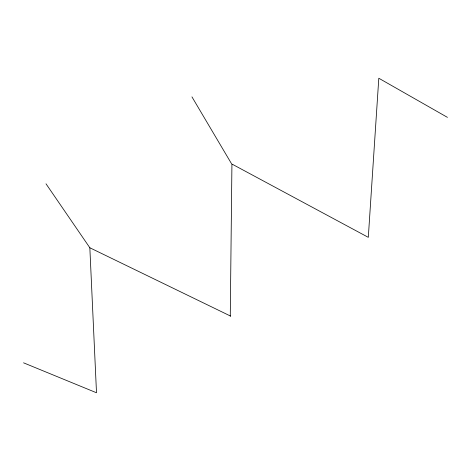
<?xml version="1.0" encoding="UTF-8"?>
<svg xmlns="http://www.w3.org/2000/svg" width="471" height="471" viewBox="0 0 471 471"><rect width="100%" height="100%" fill="white"/><g stroke="black" fill="none" stroke-linecap="round" stroke-linejoin="round"><path stroke-width="0.71" d="M230.266 316.271L231.926 164.408L191.95 96.867M23.55 362.817L96.502 392.761L89.837 247.77L46.005 183.808M89.837 247.77L230.584 316.094M232.262 164.214L368.304 237.343L378.802 78.239L447.45 117.367"/></g></svg>
